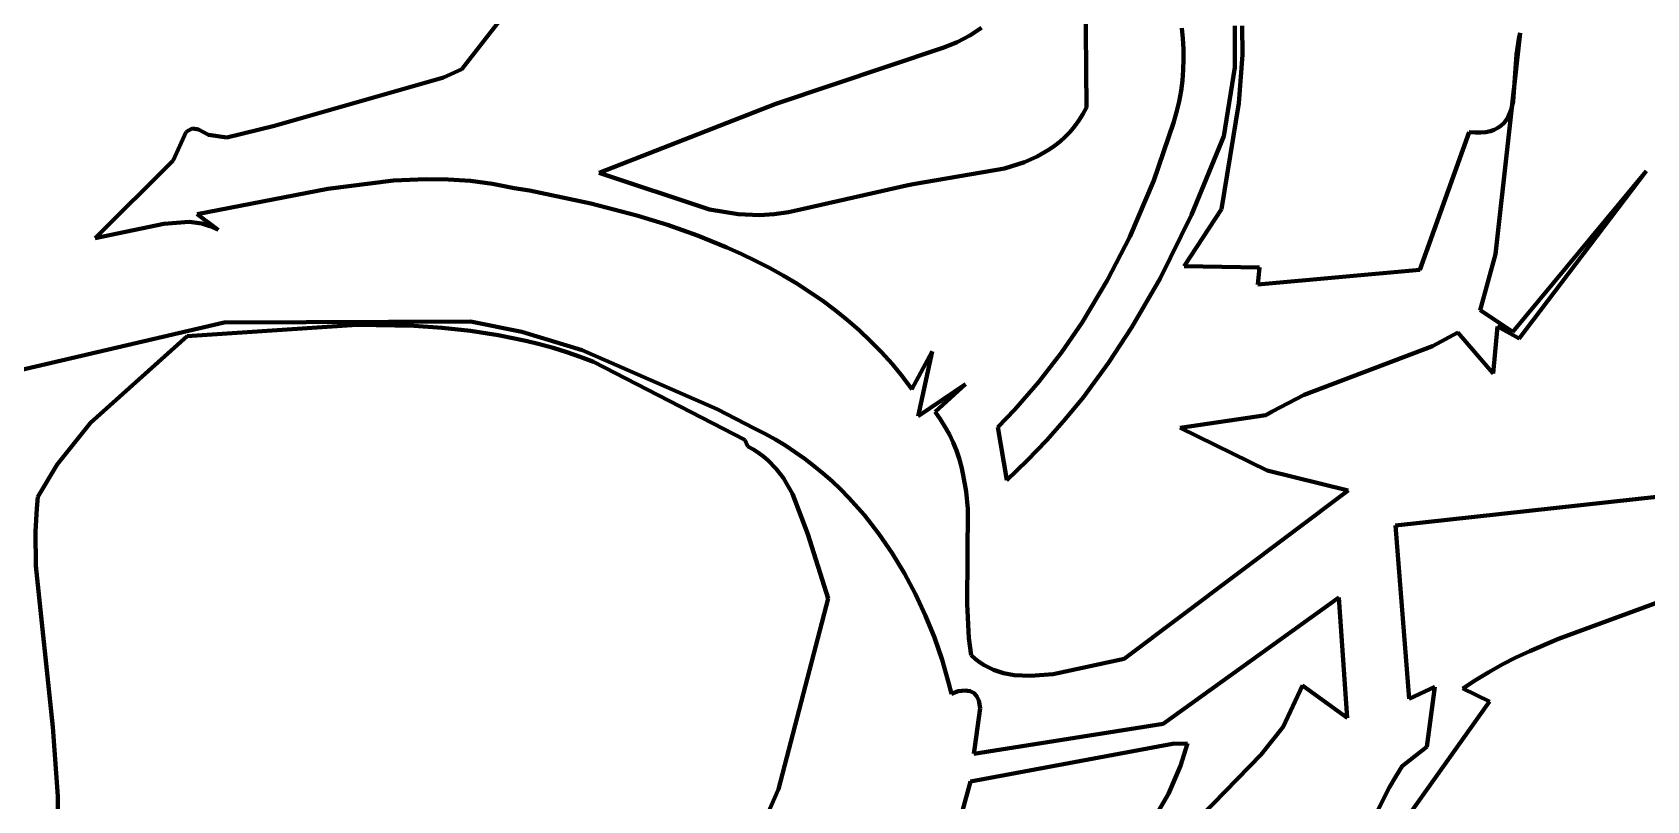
# Model space of a CAD drawing. Header units: millimetres. Extents: x 0 to 7.86, y 0 to 9.25.
# Drawn here: x 3.526 to 4.834, y 4.615 to 5.237 of the extents above; entities that cross this region are included whole.
import ezdxf

# ---------------------------------------------------------------- set-up
doc = ezdxf.new("R2010")
doc.units = ezdxf.units.MM
doc.layers.add('color#191919ff', color=7, linetype='CONTINUOUS', lineweight=100)
doc.layers.add('color#ffffffff', color=7, linetype='CONTINUOUS', lineweight=100)

msp = doc.modelspace()

# ---------------------------------------------------------------- linework, layer by layer
at = {"layer": 'color#191919ff'}
for p, q in [((4.3804, 5.1765), (4.3794, 5.294)), ((3.8744, 5.2075), (3.9293, 5.2783)), ((4.2859, 5.2347), (4.2757, 5.2294)), ((4.2953, 5.2409), (4.2859, 5.2347)), ((4.4576, 5.2408), (4.4585, 5.2323)), ((4.5006, 5.2088), (4.5006, 5.2427)), ((4.5065, 5.2427), (4.5068, 5.2192)), ((4.7319, 5.237), (4.7119, 5.0577)), ((4.729, 5.2193), (4.731, 5.2337)), ((4.731, 5.2337), (4.7319, 5.237)), ((4.2649, 5.225), (4.1287, 5.1795)), ((4.2757, 5.2294), (4.2649, 5.225)), ((4.4585, 5.2323), (4.459, 5.2239)), ((4.459, 5.2239), (4.4591, 5.2154)), ((3.8594, 5.2007), (3.8744, 5.2075)), ((4.4589, 5.2069), (4.4582, 5.1984)), ((4.4591, 5.2154), (4.4589, 5.2069)), ((4.4918, 5.1531), (4.5006, 5.2088)), ((4.5068, 5.2192), (4.5038, 5.1799)), ((4.7262, 5.1812), (4.729, 5.2193)), ((3.7226, 5.1616), (3.8594, 5.2007)), ((4.4582, 5.1984), (4.4571, 5.1899)), ((4.4555, 5.1813), (4.4534, 5.1727)), ((4.4571, 5.1899), (4.4555, 5.1813)), ((4.7245, 5.1745), (4.7262, 5.1812)), ((4.1287, 5.1795), (3.9855, 5.1234)), ((4.3743, 5.1659), (4.3775, 5.171)), ((4.3775, 5.171), (4.3804, 5.1765)), ((4.4534, 5.1727), (4.4509, 5.1641)), ((4.5038, 5.1799), (4.4899, 5.0941)), ((4.7204, 5.1661), (4.722, 5.1687)), ((4.722, 5.1687), (4.7245, 5.1745)), ((3.6403, 5.1335), (3.651, 5.1568)), ((3.651, 5.1568), (3.6559, 5.1594)), ((3.6559, 5.1594), (3.6596, 5.159)), ((3.6596, 5.159), (3.661, 5.1585)), ((3.661, 5.1585), (3.669, 5.1542)), ((3.669, 5.1542), (3.6838, 5.1522)), ((3.6838, 5.1522), (3.7226, 5.1616)), ((4.3631, 5.1527), (4.3671, 5.1567)), ((4.3671, 5.1567), (4.3708, 5.1611)), ((4.3708, 5.1611), (4.3743, 5.1659)), ((4.4509, 5.1641), (4.4349, 5.1173)), ((4.6506, 5.0449), (4.6905, 5.1566)), ((4.6905, 5.1566), (4.6955, 5.1561)), ((4.6955, 5.1561), (4.7, 5.1561)), ((4.7, 5.1561), (4.704, 5.1565)), ((4.704, 5.1565), (4.7077, 5.1573)), ((4.7077, 5.1573), (4.7109, 5.1584)), ((4.7109, 5.1584), (4.7138, 5.1599)), ((4.7138, 5.1599), (4.7163, 5.1616)), ((4.7163, 5.1616), (4.7185, 5.1637)), ((4.7185, 5.1637), (4.7204, 5.1661)), ((4.3405, 5.1368), (4.3501, 5.1423)), ((4.3501, 5.1423), (4.3546, 5.1455)), ((4.3546, 5.1455), (4.359, 5.1489)), ((4.359, 5.1489), (4.3631, 5.1527)), ((4.4655, 5.0895), (4.4918, 5.1531)), ((3.5773, 5.0705), (3.6403, 5.1335)), ((4.3141, 5.1269), (4.3303, 5.1322)), ((4.3303, 5.1322), (4.3405, 5.1368)), ((3.8188, 5.1172), (3.7656, 5.1105)), ((3.8455, 5.1184), (3.8188, 5.1172)), ((3.8633, 5.1182), (3.8455, 5.1184)), ((3.8812, 5.117), (3.8633, 5.1182)), ((3.899, 5.1147), (3.8812, 5.117)), ((3.9855, 5.1234), (4.075, 5.0937)), ((4.24, 5.1142), (4.3141, 5.1269)), ((4.4349, 5.1173), (4.4155, 5.0717)), ((4.7259, 4.9946), (4.8339, 5.1249)), ((4.8339, 5.1249), (4.7311, 4.9892)), ((3.7656, 5.1105), (3.6599, 5.0901)), ((3.9168, 5.1112), (3.899, 5.1147)), ((3.9291, 5.1091), (3.9168, 5.1112)), ((3.9788, 5.0987), (3.9291, 5.1091)), ((4.151, 5.0942), (4.2345, 5.1133)), ((4.2345, 5.1133), (4.24, 5.1142)), ((3.6599, 5.0901), (3.6769, 5.0773)), ((4.0162, 5.0889), (3.9788, 5.0987)), ((4.0408, 5.0813), (4.0162, 5.0889)), ((4.075, 5.0937), (4.0981, 5.0901)), ((4.0981, 5.0901), (4.1155, 5.0893)), ((4.1155, 5.0893), (4.1273, 5.0899)), ((4.1273, 5.0899), (4.1391, 5.0915)), ((4.1391, 5.0915), (4.151, 5.0942)), ((4.4401, 5.038), (4.4655, 5.0895)), ((4.4899, 5.0941), (4.4596, 5.0478)), ((3.6327, 5.0822), (3.5773, 5.0705)), ((3.6534, 5.0838), (3.6327, 5.0822)), ((3.6636, 5.0824), (3.6534, 5.0838)), ((3.6702, 5.0803), (3.6636, 5.0824)), ((3.6769, 5.0773), (3.6702, 5.0803)), ((4.0652, 5.0727), (4.0408, 5.0813)), ((4.089, 5.0631), (4.0652, 5.0727)), ((4.1007, 5.0578), (4.089, 5.0631)), ((4.4155, 5.0717), (4.3973, 5.0363)), ((4.1122, 5.0523), (4.1007, 5.0578)), ((4.1235, 5.0464), (4.1122, 5.0523)), ((4.7119, 5.0577), (4.6995, 5.0122)), ((4.1347, 5.0403), (4.1235, 5.0464)), ((4.1456, 5.0337), (4.1347, 5.0403)), ((4.4171, 4.9983), (4.4401, 5.038)), ((4.4596, 5.0478), (4.5206, 5.0468)), ((4.5206, 5.0468), (4.5193, 5.033)), ((4.5193, 5.033), (4.6506, 5.0449)), ((4.1563, 5.0269), (4.1456, 5.0337)), ((4.1667, 5.0197), (4.1563, 5.0269)), ((4.3973, 5.0363), (4.3769, 5.0023)), ((4.1768, 5.0122), (4.1667, 5.0197)), ((4.1867, 5.0042), (4.1768, 5.0122)), ((4.6995, 5.0122), (4.7259, 4.9946)), ((3.5, 4.9597), (3.6817, 5.0023)), ((3.7895, 5.0002), (3.6518, 4.991)), ((3.6817, 5.0023), (3.8813, 5.0031)), ((3.8355, 4.9994), (3.7895, 5.0002)), ((3.8584, 4.9979), (3.8355, 4.9994)), ((3.8812, 4.9955), (3.8584, 4.9979)), ((3.8813, 5.0031), (3.923, 4.9946)), ((4.1962, 4.9959), (4.1867, 5.0042)), ((4.3769, 5.0023), (4.3601, 4.9778)), ((4.3983, 4.9695), (4.4171, 4.9983)), ((4.7135, 4.999), (4.7099, 4.9609)), ((4.7311, 4.9892), (4.7135, 4.999)), ((3.6518, 4.991), (3.5733, 4.921)), ((3.9038, 4.992), (3.8812, 4.9955)), ((3.9262, 4.9874), (3.9038, 4.992)), ((3.923, 4.9946), (3.9719, 4.9799)), ((3.9373, 4.9846), (3.9262, 4.9874)), ((3.9484, 4.9816), (3.9373, 4.9846)), ((4.2054, 4.9872), (4.1962, 4.9959)), ((4.2143, 4.9781), (4.2054, 4.9872)), ((4.6813, 4.9942), (4.6607, 4.9829)), ((4.7099, 4.9609), (4.6813, 4.9942)), ((3.9594, 4.9782), (3.9484, 4.9816)), ((3.9703, 4.9744), (3.9594, 4.9782)), ((3.9811, 4.9703), (3.9703, 4.9744)), ((3.9719, 4.9799), (4.0812, 4.932)), ((4.2229, 4.9686), (4.2143, 4.9781)), ((4.2554, 4.9787), (4.2388, 4.9483)), ((4.244, 4.9262), (4.2554, 4.9787)), ((4.3601, 4.9778), (4.3419, 4.9542)), ((4.6607, 4.9829), (4.5568, 4.9436)), ((4.1036, 4.9072), (3.9811, 4.9703)), ((4.231, 4.9587), (4.2229, 4.9686)), ((4.2388, 4.9483), (4.231, 4.9587)), ((4.3779, 4.9418), (4.3983, 4.9695)), ((4.2824, 4.9522), (4.244, 4.9262)), ((4.2577, 4.9298), (4.2824, 4.9522)), ((4.3419, 4.9542), (4.3224, 4.9318)), ((4.0812, 4.932), (4.1113, 4.9162)), ((4.3635, 4.9241), (4.3779, 4.9418)), ((4.5568, 4.9436), (4.5308, 4.9302)), ((3.5733, 4.921), (3.5464, 4.8871)), ((4.2621, 4.9237), (4.2577, 4.9298)), ((4.266, 4.9175), (4.2621, 4.9237)), ((4.3224, 4.9318), (4.3087, 4.9175)), ((4.3484, 4.9068), (4.3635, 4.9241)), ((4.5258, 4.9271), (4.4564, 4.9168)), ((4.5308, 4.9302), (4.5258, 4.9271)), ((4.106, 4.9018), (4.1036, 4.9072)), ((4.1113, 4.9162), (4.12, 4.9119)), ((4.12, 4.9119), (4.1284, 4.9073)), ((4.1284, 4.9073), (4.1366, 4.9024)), ((4.2694, 4.9113), (4.266, 4.9175)), ((4.2724, 4.9049), (4.2694, 4.9113)), ((4.3087, 4.9175), (4.3159, 4.8743)), ((4.3325, 4.8903), (4.3484, 4.9068)), ((4.4564, 4.9168), (4.5268, 4.8822)), ((4.1105, 4.8993), (4.106, 4.9018)), ((4.1147, 4.8966), (4.1105, 4.8993)), ((4.1186, 4.8937), (4.1147, 4.8966)), ((4.1223, 4.8905), (4.1186, 4.8937)), ((4.1366, 4.9024), (4.1445, 4.8972)), ((4.1445, 4.8972), (4.1523, 4.8917)), ((4.275, 4.8984), (4.2724, 4.9049)), ((4.2772, 4.8919), (4.275, 4.8984)), ((3.5464, 4.8871), (3.5307, 4.8608)), ((4.129, 4.8836), (4.1223, 4.8905)), ((4.1348, 4.876), (4.129, 4.8836)), ((4.1523, 4.8917), (4.1598, 4.8859)), ((4.1598, 4.8859), (4.1672, 4.8799)), ((4.1672, 4.8799), (4.1743, 4.8736)), ((4.2791, 4.8853), (4.2772, 4.8919)), ((4.2806, 4.8786), (4.2791, 4.8853)), ((4.3159, 4.8743), (4.3325, 4.8903)), ((4.5268, 4.8822), (4.5924, 4.8661)), ((4.1421, 4.8634), (4.1348, 4.876)), ((4.1743, 4.8736), (4.1812, 4.867)), ((4.1812, 4.867), (4.1878, 4.8602)), ((4.2829, 4.8651), (4.2806, 4.8786)), ((4.6308, 4.8377), (4.903, 4.8676)), ((3.5307, 4.8608), (3.5298, 4.8515)), ((4.1547, 4.8306), (4.1421, 4.8634)), ((4.1878, 4.8602), (4.2005, 4.846)), ((4.2842, 4.8513), (4.2829, 4.8651)), ((4.5924, 4.8661), (4.4111, 4.7297)), ((3.5298, 4.8515), (3.5289, 4.8329)), ((4.2005, 4.846), (4.2122, 4.831)), ((4.2838, 4.7741), (4.2842, 4.8513)), ((3.5289, 4.8329), (3.5292, 4.805)), ((4.171, 4.7784), (4.1547, 4.8306)), ((4.2122, 4.831), (4.2231, 4.8152)), ((4.6418, 4.6971), (4.6308, 4.8377)), ((4.2231, 4.8152), (4.233, 4.7989)), ((3.5292, 4.805), (3.5429, 4.6743)), ((4.233, 4.7989), (4.242, 4.7819)), ((4.1309, 4.6241), (4.171, 4.7784)), ((4.242, 4.7819), (4.2501, 4.7645)), ((4.4425, 4.6769), (4.5848, 4.7794)), ((4.5848, 4.7794), (4.5916, 4.6817)), ((4.8584, 4.7809), (4.7629, 4.7458)), ((4.2501, 4.7645), (4.2572, 4.7468)), ((4.2851, 4.7463), (4.2838, 4.7741)), ((4.2572, 4.7468), (4.2634, 4.7287)), ((4.287, 4.7327), (4.2851, 4.7463)), ((4.7397, 4.7359), (4.7284, 4.7306)), ((4.7629, 4.7458), (4.7397, 4.7359)), ((4.2634, 4.7287), (4.2687, 4.7105)), ((4.2903, 4.7296), (4.287, 4.7327)), ((4.2938, 4.7269), (4.2903, 4.7296)), ((4.2975, 4.7245), (4.2938, 4.7269)), ((4.3012, 4.7225), (4.2975, 4.7245)), ((4.4111, 4.7297), (4.3535, 4.7173)), ((4.7173, 4.7249), (4.7064, 4.7188)), ((4.7284, 4.7306), (4.7173, 4.7249)), ((4.2687, 4.7105), (4.271, 4.7013)), ((4.3051, 4.7207), (4.3012, 4.7225)), ((4.3133, 4.7181), (4.3051, 4.7207)), ((4.3218, 4.7165), (4.3133, 4.7181)), ((4.3351, 4.7158), (4.3218, 4.7165)), ((4.3535, 4.7173), (4.3351, 4.7158)), ((4.6957, 4.7124), (4.6854, 4.7055)), ((4.7064, 4.7188), (4.6957, 4.7124)), ((4.271, 4.7013), (4.2764, 4.7033)), ((4.2764, 4.7033), (4.2793, 4.7038)), ((4.2793, 4.7038), (4.2818, 4.7039)), ((4.2818, 4.7039), (4.2841, 4.7038)), ((4.2841, 4.7038), (4.2861, 4.7033)), ((4.2861, 4.7033), (4.2878, 4.7026)), ((4.2878, 4.7026), (4.2893, 4.7017)), ((4.2893, 4.7017), (4.2917, 4.6991)), ((4.2917, 4.6991), (4.2932, 4.6958)), ((4.5554, 4.7079), (4.5398, 4.6746)), ((4.5916, 4.6817), (4.5554, 4.7079)), ((4.6628, 4.707), (4.6418, 4.6971)), ((4.6563, 4.6582), (4.6628, 4.707)), ((4.6854, 4.7055), (4.7069, 4.695)), ((4.2943, 4.6896), (4.2901, 4.6582)), ((4.2932, 4.6958), (4.2943, 4.6896)), ((4.7069, 4.695), (4.6267, 4.5821)), ((3.5429, 4.6743), (3.5469, 4.6183)), ((4.2892, 4.6525), (4.4425, 4.6769)), ((4.5398, 4.6746), (4.5219, 4.652)), ((4.45, 4.6607), (4.2865, 4.6303)), ((4.2901, 4.6582), (4.2892, 4.6525)), ((4.4624, 4.661), (4.45, 4.6607)), ((4.4567, 4.643), (4.4624, 4.661)), ((4.6363, 4.6427), (4.6563, 4.6582)), ((4.5219, 4.652), (4.4281, 4.5558)), ((4.4469, 4.6201), (4.4567, 4.643)), ((4.626, 4.6255), (4.631, 4.6342)), ((4.631, 4.6342), (4.6363, 4.6427)), ((3.5469, 4.6183), (3.5466, 4.5904)), ((4.1141, 4.5858), (4.1309, 4.6241)), ((4.2865, 4.6303), (4.243, 4.472)), ((4.4216, 4.5771), (4.4469, 4.6201)), ((4.6213, 4.6168), (4.626, 4.6255)), ((4.6127, 4.599), (4.6213, 4.6168))]:
    msp.add_line(p, q, dxfattribs=at)
at = {"layer": 'color#ffffffff'}
for p, q in [((4.3794, 5.294), (4.3804, 5.1765)), ((3.9293, 5.2783), (3.8744, 5.2075)), ((4.2757, 5.2294), (4.2859, 5.2347)), ((4.2859, 5.2347), (4.2953, 5.2409)), ((4.4585, 5.2323), (4.4576, 5.2408)), ((4.5006, 5.2427), (4.5006, 5.2088)), ((4.5068, 5.2192), (4.5065, 5.2427)), ((4.7119, 5.0577), (4.7319, 5.237)), ((4.731, 5.2337), (4.729, 5.2193)), ((4.7319, 5.237), (4.731, 5.2337)), ((4.1287, 5.1795), (4.2649, 5.225)), ((4.2649, 5.225), (4.2757, 5.2294)), ((4.459, 5.2239), (4.4585, 5.2323)), ((4.4591, 5.2154), (4.459, 5.2239)), ((3.8744, 5.2075), (3.8594, 5.2007)), ((4.4582, 5.1984), (4.4589, 5.2069)), ((4.4589, 5.2069), (4.4591, 5.2154)), ((4.5006, 5.2088), (4.4918, 5.1531)), ((4.5038, 5.1799), (4.5068, 5.2192)), ((4.729, 5.2193), (4.7262, 5.1812)), ((3.8594, 5.2007), (3.7226, 5.1616)), ((4.4571, 5.1899), (4.4582, 5.1984)), ((4.4534, 5.1727), (4.4555, 5.1813)), ((4.4555, 5.1813), (4.4571, 5.1899)), ((4.7262, 5.1812), (4.7245, 5.1745)), ((3.9855, 5.1234), (4.1287, 5.1795)), ((4.3775, 5.171), (4.3743, 5.1659)), ((4.3804, 5.1765), (4.3775, 5.171)), ((4.4509, 5.1641), (4.4534, 5.1727)), ((4.4899, 5.0941), (4.5038, 5.1799)), ((4.722, 5.1687), (4.7204, 5.1661)), ((4.7245, 5.1745), (4.722, 5.1687)), ((3.651, 5.1568), (3.6403, 5.1335)), ((3.6559, 5.1594), (3.651, 5.1568)), ((3.6596, 5.159), (3.6559, 5.1594)), ((3.661, 5.1585), (3.6596, 5.159)), ((3.669, 5.1542), (3.661, 5.1585)), ((3.6838, 5.1522), (3.669, 5.1542)), ((3.7226, 5.1616), (3.6838, 5.1522)), ((4.3671, 5.1567), (4.3631, 5.1527)), ((4.3708, 5.1611), (4.3671, 5.1567)), ((4.3743, 5.1659), (4.3708, 5.1611)), ((4.4349, 5.1173), (4.4509, 5.1641)), ((4.6905, 5.1566), (4.6506, 5.0449)), ((4.6955, 5.1561), (4.6905, 5.1566)), ((4.7, 5.1561), (4.6955, 5.1561)), ((4.704, 5.1565), (4.7, 5.1561)), ((4.7077, 5.1573), (4.704, 5.1565)), ((4.7109, 5.1584), (4.7077, 5.1573)), ((4.7138, 5.1599), (4.7109, 5.1584)), ((4.7163, 5.1616), (4.7138, 5.1599)), ((4.7185, 5.1637), (4.7163, 5.1616)), ((4.7204, 5.1661), (4.7185, 5.1637)), ((4.3501, 5.1423), (4.3405, 5.1368)), ((4.3546, 5.1455), (4.3501, 5.1423)), ((4.359, 5.1489), (4.3546, 5.1455)), ((4.3631, 5.1527), (4.359, 5.1489)), ((4.4918, 5.1531), (4.4655, 5.0895)), ((3.6403, 5.1335), (3.5773, 5.0705)), ((4.3303, 5.1322), (4.3141, 5.1269)), ((4.3405, 5.1368), (4.3303, 5.1322)), ((3.7656, 5.1105), (3.8188, 5.1172)), ((3.8188, 5.1172), (3.8455, 5.1184)), ((3.8455, 5.1184), (3.8633, 5.1182)), ((3.8633, 5.1182), (3.8812, 5.117)), ((3.8812, 5.117), (3.899, 5.1147)), ((4.075, 5.0937), (3.9855, 5.1234)), ((4.3141, 5.1269), (4.24, 5.1142)), ((4.4155, 5.0717), (4.4349, 5.1173)), ((4.8339, 5.1249), (4.7259, 4.9946)), ((4.7311, 4.9892), (4.8339, 5.1249)), ((3.6599, 5.0901), (3.7656, 5.1105)), ((3.899, 5.1147), (3.9168, 5.1112)), ((3.9168, 5.1112), (3.9291, 5.1091)), ((3.9291, 5.1091), (3.9788, 5.0987)), ((4.2345, 5.1133), (4.151, 5.0942)), ((4.24, 5.1142), (4.2345, 5.1133)), ((3.6769, 5.0773), (3.6599, 5.0901)), ((3.9788, 5.0987), (4.0162, 5.0889)), ((4.0162, 5.0889), (4.0408, 5.0813)), ((4.0981, 5.0901), (4.075, 5.0937)), ((4.1155, 5.0893), (4.0981, 5.0901)), ((4.1273, 5.0899), (4.1155, 5.0893)), ((4.1391, 5.0915), (4.1273, 5.0899)), ((4.151, 5.0942), (4.1391, 5.0915)), ((4.4655, 5.0895), (4.4401, 5.038)), ((4.4596, 5.0478), (4.4899, 5.0941)), ((3.5773, 5.0705), (3.6327, 5.0822)), ((3.6327, 5.0822), (3.6534, 5.0838)), ((3.6534, 5.0838), (3.6636, 5.0824)), ((3.6636, 5.0824), (3.6702, 5.0803)), ((3.6702, 5.0803), (3.6769, 5.0773)), ((4.0408, 5.0813), (4.0652, 5.0727)), ((4.0652, 5.0727), (4.089, 5.0631)), ((4.089, 5.0631), (4.1007, 5.0578)), ((4.3973, 5.0363), (4.4155, 5.0717)), ((4.1007, 5.0578), (4.1122, 5.0523)), ((4.1122, 5.0523), (4.1235, 5.0464)), ((4.6995, 5.0122), (4.7119, 5.0577)), ((4.1235, 5.0464), (4.1347, 5.0403)), ((4.1347, 5.0403), (4.1456, 5.0337)), ((4.4401, 5.038), (4.4171, 4.9983)), ((4.5206, 5.0468), (4.4596, 5.0478)), ((4.5193, 5.033), (4.5206, 5.0468)), ((4.6506, 5.0449), (4.5193, 5.033)), ((4.1456, 5.0337), (4.1563, 5.0269)), ((4.1563, 5.0269), (4.1667, 5.0197)), ((4.3769, 5.0023), (4.3973, 5.0363)), ((4.1667, 5.0197), (4.1768, 5.0122)), ((4.1768, 5.0122), (4.1867, 5.0042)), ((4.7259, 4.9946), (4.6995, 5.0122)), ((3.6817, 5.0023), (3.5, 4.9597)), ((3.6518, 4.991), (3.7895, 5.0002)), ((3.8813, 5.0031), (3.6817, 5.0023)), ((3.7895, 5.0002), (3.8355, 4.9994)), ((3.8355, 4.9994), (3.8584, 4.9979)), ((3.8584, 4.9979), (3.8812, 4.9955)), ((3.923, 4.9946), (3.8813, 5.0031)), ((4.1867, 5.0042), (4.1962, 4.9959)), ((4.3601, 4.9778), (4.3769, 5.0023)), ((4.4171, 4.9983), (4.3983, 4.9695)), ((4.7099, 4.9609), (4.7135, 4.999)), ((4.7135, 4.999), (4.7311, 4.9892)), ((3.5733, 4.921), (3.6518, 4.991)), ((3.8812, 4.9955), (3.9038, 4.992)), ((3.9038, 4.992), (3.9262, 4.9874)), ((3.9719, 4.9799), (3.923, 4.9946)), ((3.9262, 4.9874), (3.9373, 4.9846)), ((3.9373, 4.9846), (3.9484, 4.9816)), ((4.1962, 4.9959), (4.2054, 4.9872)), ((4.2054, 4.9872), (4.2143, 4.9781)), ((4.6607, 4.9829), (4.6813, 4.9942)), ((4.6813, 4.9942), (4.7099, 4.9609)), ((3.9484, 4.9816), (3.9594, 4.9782)), ((3.9594, 4.9782), (3.9703, 4.9744)), ((3.9703, 4.9744), (3.9811, 4.9703)), ((4.0812, 4.932), (3.9719, 4.9799)), ((4.2143, 4.9781), (4.2229, 4.9686)), ((4.2388, 4.9483), (4.2554, 4.9787)), ((4.2554, 4.9787), (4.244, 4.9262)), ((4.3419, 4.9542), (4.3601, 4.9778)), ((4.5568, 4.9436), (4.6607, 4.9829)), ((3.9811, 4.9703), (4.1036, 4.9072)), ((4.2229, 4.9686), (4.231, 4.9587)), ((4.231, 4.9587), (4.2388, 4.9483)), ((4.3983, 4.9695), (4.3779, 4.9418)), ((4.244, 4.9262), (4.2824, 4.9522)), ((4.2824, 4.9522), (4.2577, 4.9298)), ((4.3224, 4.9318), (4.3419, 4.9542)), ((4.1113, 4.9162), (4.0812, 4.932)), ((4.3779, 4.9418), (4.3635, 4.9241)), ((4.5308, 4.9302), (4.5568, 4.9436)), ((3.5464, 4.8871), (3.5733, 4.921)), ((4.2577, 4.9298), (4.2621, 4.9237)), ((4.2621, 4.9237), (4.266, 4.9175)), ((4.3087, 4.9175), (4.3224, 4.9318)), ((4.3635, 4.9241), (4.3484, 4.9068)), ((4.4564, 4.9168), (4.5258, 4.9271)), ((4.5258, 4.9271), (4.5308, 4.9302)), ((4.1036, 4.9072), (4.106, 4.9018)), ((4.12, 4.9119), (4.1113, 4.9162)), ((4.1284, 4.9073), (4.12, 4.9119)), ((4.1366, 4.9024), (4.1284, 4.9073)), ((4.266, 4.9175), (4.2694, 4.9113)), ((4.2694, 4.9113), (4.2724, 4.9049)), ((4.3159, 4.8743), (4.3087, 4.9175)), ((4.3484, 4.9068), (4.3325, 4.8903)), ((4.5268, 4.8822), (4.4564, 4.9168)), ((4.106, 4.9018), (4.1105, 4.8993)), ((4.1105, 4.8993), (4.1147, 4.8966)), ((4.1147, 4.8966), (4.1186, 4.8937)), ((4.1186, 4.8937), (4.1223, 4.8905)), ((4.1445, 4.8972), (4.1366, 4.9024)), ((4.1523, 4.8917), (4.1445, 4.8972)), ((4.2724, 4.9049), (4.275, 4.8984)), ((4.275, 4.8984), (4.2772, 4.8919)), ((3.5307, 4.8608), (3.5464, 4.8871)), ((4.1223, 4.8905), (4.129, 4.8836)), ((4.129, 4.8836), (4.1348, 4.876)), ((4.1598, 4.8859), (4.1523, 4.8917)), ((4.1672, 4.8799), (4.1598, 4.8859)), ((4.1743, 4.8736), (4.1672, 4.8799)), ((4.2772, 4.8919), (4.2791, 4.8853)), ((4.2791, 4.8853), (4.2806, 4.8786)), ((4.3325, 4.8903), (4.3159, 4.8743)), ((4.5924, 4.8661), (4.5268, 4.8822)), ((4.1348, 4.876), (4.1421, 4.8634)), ((4.1812, 4.867), (4.1743, 4.8736)), ((4.1878, 4.8602), (4.1812, 4.867)), ((4.2806, 4.8786), (4.2829, 4.8651)), ((4.903, 4.8676), (4.6308, 4.8377)), ((3.5298, 4.8515), (3.5307, 4.8608)), ((4.1421, 4.8634), (4.1547, 4.8306)), ((4.2005, 4.846), (4.1878, 4.8602)), ((4.2829, 4.8651), (4.2842, 4.8513)), ((4.4111, 4.7297), (4.5924, 4.8661)), ((3.5289, 4.8329), (3.5298, 4.8515)), ((4.2122, 4.831), (4.2005, 4.846)), ((4.2842, 4.8513), (4.2838, 4.7741)), ((3.5292, 4.805), (3.5289, 4.8329)), ((4.1547, 4.8306), (4.171, 4.7784)), ((4.2231, 4.8152), (4.2122, 4.831)), ((4.6308, 4.8377), (4.6418, 4.6971)), ((4.233, 4.7989), (4.2231, 4.8152)), ((3.5429, 4.6743), (3.5292, 4.805)), ((4.242, 4.7819), (4.233, 4.7989)), ((4.171, 4.7784), (4.1309, 4.6241)), ((4.2501, 4.7645), (4.242, 4.7819)), ((4.5848, 4.7794), (4.4425, 4.6769)), ((4.5916, 4.6817), (4.5848, 4.7794)), ((4.7629, 4.7458), (4.8584, 4.7809)), ((4.2572, 4.7468), (4.2501, 4.7645)), ((4.2838, 4.7741), (4.2851, 4.7463)), ((4.2634, 4.7287), (4.2572, 4.7468)), ((4.2851, 4.7463), (4.287, 4.7327)), ((4.7284, 4.7306), (4.7397, 4.7359)), ((4.7397, 4.7359), (4.7629, 4.7458)), ((4.2687, 4.7105), (4.2634, 4.7287)), ((4.287, 4.7327), (4.2903, 4.7296)), ((4.2903, 4.7296), (4.2938, 4.7269)), ((4.2938, 4.7269), (4.2975, 4.7245)), ((4.2975, 4.7245), (4.3012, 4.7225)), ((4.3535, 4.7173), (4.4111, 4.7297)), ((4.7064, 4.7188), (4.7173, 4.7249)), ((4.7173, 4.7249), (4.7284, 4.7306)), ((4.271, 4.7013), (4.2687, 4.7105)), ((4.3012, 4.7225), (4.3051, 4.7207)), ((4.3051, 4.7207), (4.3133, 4.7181)), ((4.3133, 4.7181), (4.3218, 4.7165)), ((4.3218, 4.7165), (4.3351, 4.7158)), ((4.3351, 4.7158), (4.3535, 4.7173)), ((4.6854, 4.7055), (4.6957, 4.7124)), ((4.6957, 4.7124), (4.7064, 4.7188)), ((4.2764, 4.7033), (4.271, 4.7013)), ((4.2793, 4.7038), (4.2764, 4.7033)), ((4.2818, 4.7039), (4.2793, 4.7038)), ((4.2841, 4.7038), (4.2818, 4.7039)), ((4.2861, 4.7033), (4.2841, 4.7038)), ((4.2878, 4.7026), (4.2861, 4.7033)), ((4.2893, 4.7017), (4.2878, 4.7026)), ((4.2917, 4.6991), (4.2893, 4.7017)), ((4.2932, 4.6958), (4.2917, 4.6991)), ((4.5398, 4.6746), (4.5554, 4.7079)), ((4.5554, 4.7079), (4.5916, 4.6817)), ((4.6418, 4.6971), (4.6628, 4.707)), ((4.6628, 4.707), (4.6563, 4.6582)), ((4.7069, 4.695), (4.6854, 4.7055)), ((4.2901, 4.6582), (4.2943, 4.6896)), ((4.2943, 4.6896), (4.2932, 4.6958)), ((4.6267, 4.5821), (4.7069, 4.695)), ((3.5469, 4.6183), (3.5429, 4.6743)), ((4.4425, 4.6769), (4.2892, 4.6525)), ((4.5219, 4.652), (4.5398, 4.6746)), ((4.2865, 4.6303), (4.45, 4.6607)), ((4.2892, 4.6525), (4.2901, 4.6582)), ((4.45, 4.6607), (4.4624, 4.661)), ((4.4624, 4.661), (4.4567, 4.643)), ((4.6563, 4.6582), (4.6363, 4.6427)), ((4.4281, 4.5558), (4.5219, 4.652)), ((4.4567, 4.643), (4.4469, 4.6201)), ((4.631, 4.6342), (4.626, 4.6255)), ((4.6363, 4.6427), (4.631, 4.6342)), ((3.5466, 4.5904), (3.5469, 4.6183)), ((4.1309, 4.6241), (4.1141, 4.5858)), ((4.243, 4.472), (4.2865, 4.6303)), ((4.4469, 4.6201), (4.4216, 4.5771)), ((4.626, 4.6255), (4.6213, 4.6168)), ((4.6213, 4.6168), (4.6127, 4.599))]:
    msp.add_line(p, q, dxfattribs=at)

doc.saveas('drawing.dxf')
